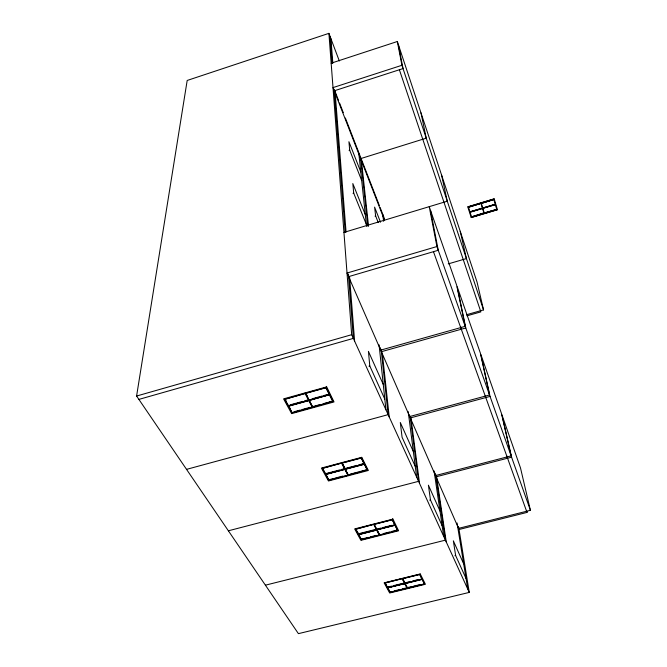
<?xml version="1.0" encoding="UTF-8"?>
<svg xmlns="http://www.w3.org/2000/svg" width="667" height="667" viewBox="0 0 667 667"><rect width="100%" height="100%" fill="white"/><g stroke="black" fill="none" stroke-linecap="round" stroke-linejoin="round"><path stroke-width="1" d="M284.817 399.391L305.027 393.397L308.563 400.317L288.369 405.903L284.726 399.225L305.036 393.572L305.019 393.038M458.713 527.464L469.268 592.404L298.416 633.65L136.593 396.031L187.185 80.457L328.906 33.35L339.32 60.972M331.157 63.198L397.332 41.512L477.038 282.041L483.55 309.897L466.558 314.707M397.332 41.512L401.926 65.283L333.008 87.602L384.5 220.118L384.217 217.942M334.25 90.812L403.026 68.584L398.407 44.731M349.074 150.383L349.708 150.183L348.924 141.712L360.78 171.919M360.605 158.629L426.246 138.169L420.969 112.84M353.026 193.322L353.702 193.113L352.818 183.55L365.291 214.574M375.037 216.133L375.646 215.95L374.596 207.112L380.515 222.203M343.947 232.408L447.29 201.209L441.496 174.762M467.784 206.778L494.205 198.866L497.424 209.721L471.194 217.525L467.842 207.037L494.205 198.866M468.426 207.037L480.949 203.293L484.009 213.265L471.569 216.975L468.526 207.412M481.241 203.202L493.813 199.441L496.79 209.463L484.3 213.182L481.307 203.46L493.813 199.441M468.467 207.212L480.99 203.46M481.291 203.377L493.863 199.608M468.484 207.295L480.949 203.293M469.977 211.948L482.483 208.287L469.993 212.039M482.75 208.137L495.306 204.461L482.775 208.221M470.068 212.273L482.558 208.546M482.825 208.371L495.381 204.719M483.942 213.006L471.569 216.975M484.234 212.923L496.79 209.463M471.544 216.883L483.9 212.89M484.275 213.098L496.765 209.38M380.44 347.79L380.69 350.125L465.207 326.338L456.645 285.168L429.24 206.728L436.927 246.54L347.015 273.036L459.046 529.498L527.005 512.423L526.538 510.405M348.591 276.647L438.252 250.275L430.523 210.388M448.249 263.89L466.433 258.588L460.23 231.316M136.593 396.031L351.676 334.701L328.906 33.35M138.886 399.408L353.36 338.386L348.391 274.045M466.95 315.825L480.865 311.889L399.375 69.76M381.382 351.709L465.791 327.972L457.212 286.785L480.357 353.06L489.536 394.972L409.705 416.542L409.496 414.966M368.943 366.191L369.785 365.95L368.426 351.359L383.275 384.475M326.497 386.935L283.575 398.874L291.637 413.623L334.017 401.943L326.471 386.393M309.038 400.183L305.503 393.263L325.946 387.577L329.356 394.372L309.038 400.183L329.365 394.556L329.34 394.014M305.511 393.447L325.955 387.76L325.93 387.219M290.287 404.827L302.785 401.367M304.711 400.834L307.587 400.042M312.039 398.808L322.078 396.023M324.079 395.473L327.097 394.639M288.544 406.053L308.738 400.467L312.223 407.295L292.146 412.831L288.544 406.053L292.146 412.831M309.205 400.333L329.523 394.706L332.891 401.409L312.69 406.987L309.205 400.333L312.698 407.162L332.808 401.251M288.544 406.236L308.738 400.642M309.213 400.508L329.523 394.706M294.147 411.731L300.167 410.072M302.176 409.521L310.205 407.304M313.64 406.353L319.41 404.769M324.22 403.443L331.908 401.317M292.146 412.648L312.223 407.295M186.535 469.368L388.152 414.641L381.132 349.375M410.313 417.942L490.045 396.415L511.122 455.878L435.484 475.571L435.134 473.195M340.554 463.365L322.453 468.359L325.646 474.212L344.656 469.176L325.638 474.029L322.528 468.501M342.004 462.973L361.231 457.862L364.215 463.815L345.106 469.059L342.004 462.973L345.106 469.059M322.453 468.359L341.554 463.098L344.656 469.176M342.013 463.156L361.247 458.046L364.232 463.99M339.628 469.96L325.621 473.67L325.646 474.212M341.629 469.426L344.631 468.634M346.065 468.251L357.003 465.358M358.996 464.824L362.973 463.773M345.097 468.876L364.215 463.815M325.796 474.32L344.797 469.285L347.866 475.296L328.956 480.282L325.796 474.32L328.956 480.282M345.248 469.168L364.365 464.107L367.317 469.985L348.299 474.996L345.331 469.493M325.804 474.504L344.814 469.468M328.931 479.74L332.916 478.689M334.901 478.164L342.863 476.063M350.275 474.104L358.279 471.994M360.28 471.469L366.283 469.885M328.948 480.107L347.866 475.296M367.334 470.16L364.382 464.282L345.256 469.351L348.307 475.179L367.242 469.835M228.372 530.799L418.584 481.332L410.097 416.258M436.035 476.822L511.581 457.17L530.407 510.305L458.554 528.372L458.229 526.346M429.723 500.142L430.465 499.95L442.146 525.738M392.78 519.168L354.652 528.906L360.897 540.328L398.599 530.774L392.721 518.626M355.703 529.29L372.67 524.629M374.095 524.27L392.246 519.635L394.881 524.887L376.838 529.665L374.095 524.27L376.838 529.665M374.112 524.445L392.263 519.81L394.897 525.062M359.413 533.542L375.371 529.481M376.788 529.114L380.757 528.106M382.741 527.605L391.662 525.338M355.619 528.981L358.446 534.159L376.413 529.765L358.454 534.334L355.628 529.164L373.67 524.379L379.248 535.176L361.381 539.703L358.596 534.592L376.547 530.023M376.822 529.481L394.881 524.887M358.663 534.717L376.613 530.148M376.955 529.74L395.014 525.146L397.615 530.332L379.656 534.892L376.955 529.74L379.673 535.067L397.64 530.515L397.582 529.973L391.596 531.491M376.972 529.915L395.031 525.321L397.64 530.515M368.292 537.402L361.347 539.161L361.381 539.703M370.277 536.902L376.23 535.393M383.617 533.517L389.595 531.999M379.231 534.992L361.372 539.52L358.579 534.409M265.408 585.176L445.423 540.145L435.668 474.362M454.927 555.703L455.636 555.528L466.041 578.497M404.519 582.95L404.694 583.717L387.677 587.885L390.162 592.438L407.095 588.302L402.126 578.673L385.026 582.883L387.535 587.485L404.552 583.308M402.526 578.572L419.718 574.345L422.061 579.023L404.969 583.392L402.526 578.572L404.952 583.216L422.061 579.023M402.543 578.756L419.735 574.529L422.086 579.198M391.512 586.143L387.502 587.127L387.552 587.66L404.577 583.492M393.513 585.651L403.518 583.2M410.88 581.391L404.919 582.858L404.969 583.392M412.865 580.907L418.834 579.44M404.677 583.542L387.66 587.71L390.145 592.263L407.078 588.127M405.069 583.442L422.178 579.248L424.495 583.867L407.47 588.027L405.152 583.733M394.097 590.929L400.067 589.47M402.059 588.986L406.045 588.011M411.439 586.693L407.379 587.56L407.495 588.211L424.52 584.05L424.454 583.508M413.44 586.201L419.443 584.734M285.176 399.516L286.543 402.026M288.994 406.511L290.345 408.988M357.003 531.207L357.946 532.933M385.834 584.059L384.992 582.524L385.109 583.175M284.726 399.041L288.369 405.728L308.563 400.317M387.552 587.66L385.042 583.058L402.126 578.673M305.503 392.905L307.704 397.115M342.863 464.299L345.072 468.517M402.893 578.989L403.702 580.54M305.503 393.263L309.038 400M407.495 588.211L405.094 583.617L422.194 579.431L424.52 584.05M325.955 387.76L329.365 394.556M329.531 394.889L332.9 401.592M351.676 334.701L469.268 592.404M369.785 365.95L384.826 399.166M415.274 466.4L402.076 437.252L400.308 422.494L413.365 451.617M439.97 510.989L428.406 485.176L430.465 499.95M463.673 563.857L453.352 540.829L455.636 555.528M353.702 193.113L366.325 224.312M349.708 150.183L361.697 180.574M375.646 215.95L378.264 222.586M334.867 90.937L335.993 93.839M336.168 94.297L337.294 97.207M337.494 97.707L338.619 100.609M339.553 103.01L343.305 112.681M345.381 118.026L357.962 150.425M358.146 150.909L360.022 155.745M360.772 157.679L362.64 162.473M362.748 162.765L373.295 189.92M373.445 190.303L379.323 205.444M380.073 207.379L382.708 214.174L383.625 221.277M382.758 214.29L383.875 217.175M433.475 251.684L527.005 512.423M436.927 246.54L465.207 326.338M465.791 327.972L489.536 394.972M401.926 65.283L483.55 309.897M497.424 209.721L471.194 217.525M495.414 204.836L495.231 204.219L482.708 207.962L482.883 208.571M482.591 208.663L482.416 208.054L469.935 211.773L470.11 212.389M530.407 510.305L520.518 468.009L501.968 414.916L511.581 457.17M511.122 455.878L501.526 413.632L480.865 354.494L490.045 396.415M507.112 456.203L507.562 458.221M485.376 395.564L485.801 397.565M460.822 326.93L461.289 329.24M457.062 522.961L467.75 589.069M436.376 475.521L446.273 542.004M434.075 470.919L443.713 536.401M410.947 417.909L419.543 483.433M408.196 411.597L416.658 477.097M421.819 578.714L421.877 579.248M361.356 159.913L368.534 226.13M382.299 353.018L389.245 417.033M406.978 587.652L407.095 588.302M360.405 156.712L367.884 226.263M358.821 153.385L366.542 226.338M379.081 344.847L385.951 409.821M392.204 519.276L392.263 519.81M390.112 591.904L390.162 592.438M387.627 587.352L387.735 588.002M379.139 534.509L379.248 535.176M364.34 463.74L364.449 464.432M330.915 38.678L332.833 63.215M335.042 91.396L346.065 232.066M349.608 277.322L354.611 341.137M330.057 36.393L332.133 63.382M334.134 89.32L345.189 232.533M329.098 394.08L329.123 394.622M288.369 405.361L288.369 405.903M361.772 457.32L321.394 468.059L328.456 480.982L368.367 470.46L361.772 457.32M420.235 573.945L384.125 582.833L389.686 593.005L425.413 584.275L420.235 573.945"/></g></svg>
